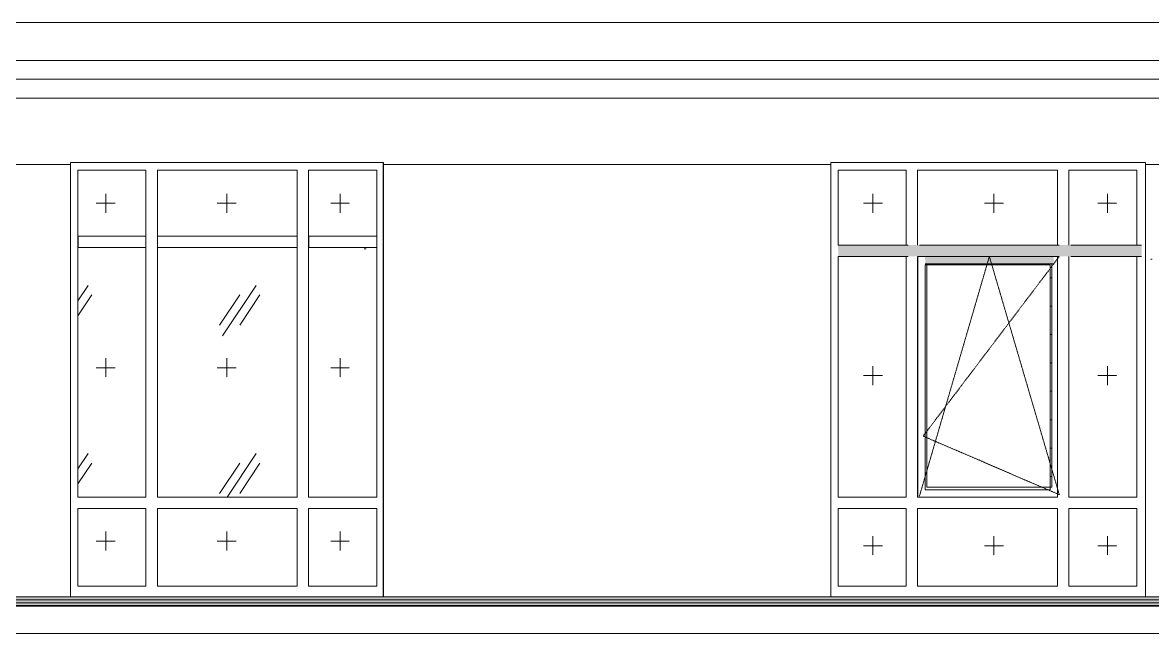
# Model space of a CAD drawing. Header units: millimetres. Extents: x -3929 to 624051, y 52832 to 514950.
# Drawn here: x 505219 to 511194, y 125316 to 128546 of the extents above; entities that cross this region are included whole.
import ezdxf

# ---------------------------------------------------------------- set-up
doc = ezdxf.new("R2010")
doc.units = ezdxf.units.MM
doc.linetypes.add('ADSK_Штриховая_ш3 п1_5', pattern=[4.5, 3, -1.5])
for name, color, linetype, lineweight in [('Крыша', 7, 'Continuous', 9), ('Ограждение', 7, 'Continuous', 9), ('Окна', 7, 'Continuous', 9), ('Стены внутренние', 7, 'Continuous', 18), ('Стены наружные', 7, 'Continuous', 18), ('Узлы', 7, 'Continuous', 18)]:
    doc.layers.add(name, color=color, linetype=linetype, lineweight=lineweight)
doc.layers.add('Линии', color=7, linetype='Continuous', lineweight=9, true_color=0x00a600)
pattern_1 = [(236.31, (9509.9, 8922.3), (-888.997, -1777.9957), [320.53, -2884.79]), (236.31, (9527.68, 8868.96), (-888.997, -1777.9957), [192.32, -3013.003]), (236.31, (9421, 8868.96), (-888.997, -1777.9957), [192.32, -3013.003])]

# ---------------------------------------------------------------- blocks, each defined once
blk = doc.blocks.new('окно трехпол с фрамугой - 1700-2320_h_ _нов_ ОК-26 Е30-4648263-Разрез 2-2')
at = {"layer": 'Окна'}
h = blk.add_hatch(dxfattribs=at)
h.set_pattern_fill('FP_14', color=256, style=0, pattern_type=2)
h.set_pattern_definition(pattern_1)
h.paths.add_polyline_path([(21788.5, 13290), (22140.7, 13290), (22140.7, 14610), (21781.7, 14610), (21781.7, 14670), (22140.7, 14670), (22140.7, 15020), (21780.8, 15020), (21780.8, 13290)])
h = blk.add_hatch(dxfattribs=at)
h.set_pattern_fill('FP_14', color=256, style=0, pattern_type=2)
h.set_pattern_definition(pattern_1)
h.paths.add_polyline_path([(22250.5, 13290), (22940.7, 13290), (22940.7, 14610), (22201.7, 14610), (22201.7, 14670), (22940.7, 14670), (22940.7, 15020), (22200.8, 15020), (22200.8, 13290)])
h = blk.add_hatch(dxfattribs=at)
h.set_pattern_fill('FP_14', color=256, style=0, pattern_type=2)
h.set_pattern_definition(pattern_1)
h.paths.add_polyline_path([(21780.8, 12820), (22140.7, 12820), (22140.7, 13230), (21780.8, 13230), (21780.8, 12840.7)])
h = blk.add_hatch(dxfattribs=at)
h.set_pattern_fill('FP_14', color=256, style=0, pattern_type=2)
h.set_pattern_definition(pattern_1)
h.paths.add_polyline_path([(22200.8, 12820), (22940.7, 12820), (22940.7, 13230), (22200.8, 13230), (22200.8, 12828.6)])
for p, q in [((22140.8, 15020), (21780.8, 15020)), ((21780.8, 15020), (21780.8, 13290)), ((22140.7, 14669.8), (22140.7, 15020)), ((22140.8, 13290), (22140.8, 15020)), ((22940.8, 15020), (22200.8, 15020)), ((22200.8, 13290), (22200.8, 15020)), ((22940.7, 14669.9), (22940.7, 15020)), ((22940.8, 13290), (22940.8, 15020)), ((23360.8, 15020), (23000.8, 15020)), ((23000.8, 13290), (23000.8, 15020)), ((23360.7, 14669.8), (23360.7, 15020)), ((23360.8, 13290), (23360.8, 15020)), ((22140.7, 13290), (22140.7, 14610)), ((22940.7, 13290), (22940.7, 14610)), ((23360.7, 13290), (23360.7, 14610)), ((22140.8, 13290), (21780.8, 13290)), ((22940.8, 13290), (22200.8, 13290)), ((23360.8, 13290), (23000.8, 13290)), ((22140.8, 13230), (21780.8, 13230)), ((21780.8, 13230), (21780.8, 12820)), ((22140.7, 12820), (22140.7, 13230)), ((22140.8, 12820), (22140.8, 13230)), ((22940.8, 13230), (22200.8, 13230)), ((22200.8, 12820), (22200.8, 13230)), ((22940.7, 12820), (22940.7, 13230)), ((22940.8, 12820), (22940.8, 13230)), ((23360.8, 13230), (23000.8, 13230)), ((23000.8, 12820), (23000.8, 13230)), ((23360.7, 12820), (23360.7, 13230)), ((23360.8, 12820), (23360.8, 13230)), ((21780.8, 12820), (22140.8, 12820)), ((22200.8, 12820), (22940.8, 12820)), ((23000.8, 12820), (23360.8, 12820))]:
    blk.add_line(p, q, dxfattribs=at)
blk = doc.blocks.new('окно трехпол с фрамугой - 1700-2320_h_ _нов_-4648254-Разрез 2-2')
at = {"layer": 'Окна'}
for p, q in [((26160.7, 15020), (25800.7, 15020)), ((25800.7, 15020), (25800.7, 14623.5)), ((26160.6, 14623.5), (26160.6, 15020)), ((26160.7, 14623.5), (26160.7, 15020)), ((26960.7, 15020), (26220.7, 15020)), ((26220.7, 14623.5), (26220.7, 15020)), ((26960.6, 14623.5), (26960.6, 15020)), ((26960.7, 14623.5), (26960.7, 15020)), ((27380.7, 15020), (27020.7, 15020)), ((27020.7, 14623.5), (27020.7, 15020)), ((27380.6, 14623.5), (27380.6, 15020)), ((27380.7, 14623.5), (27380.7, 15020)), ((25800.7, 14563.5), (25800.7, 13290)), ((26160.6, 13290), (26160.6, 14563.5)), ((26160.7, 13290), (26160.7, 14563.5)), ((26220.7, 13290), (26220.7, 14563.5)), ((26960.7, 13290), (26960.7, 14563.5)), ((27020.7, 13290), (27020.7, 14563.5)), ((27380.6, 13290), (27380.6, 14563.5)), ((27380.7, 13290), (27380.7, 14563.5)), ((26160.7, 13290), (25800.7, 13290)), ((26960.7, 13290), (26220.7, 13290)), ((27380.7, 13290), (27020.7, 13290)), ((26160.7, 13230), (25800.7, 13230)), ((25800.7, 13230), (25800.7, 12820)), ((26160.6, 12820), (26160.6, 13230)), ((26160.7, 12820), (26160.7, 13230)), ((26960.7, 13230), (26220.7, 13230)), ((26220.7, 12820), (26220.7, 13230)), ((26960.6, 12820), (26960.6, 13230)), ((26960.7, 12820), (26960.7, 13230)), ((27380.7, 13230), (27020.7, 13230)), ((27020.7, 12820), (27020.7, 13230)), ((27380.6, 12820), (27380.6, 13230)), ((27380.7, 12820), (27380.7, 13230)), ((25800.7, 12820), (26160.7, 12820)), ((26220.7, 12820), (26960.7, 12820)), ((27020.7, 12820), (27380.7, 12820))]:
    blk.add_line(p, q, dxfattribs=at)
blk = doc.blocks.new('Окна 197 - Окна 188-2785451-Разрез 2-2')
at = {"layer": 'Окна'}
for p, q in [((26221.6, 13290), (26221.6, 14562.5)), ((26221.6, 14562.5), (26221.7, 14562.5)), ((26260.7, 14562.5), (26221.7, 14562.5)), ((26221.7, 14562.5), (26221.7, 13290)), ((26261.7, 13330), (26261.7, 14518.6)), ((26261.7, 14518.6), (26921.7, 14518.6)), ((26921.6, 13330), (26921.6, 14518.6)), ((26921.7, 14518.6), (26921.7, 13330)), ((26960.7, 14562.5), (26940.7, 14562.5)), ((26921.7, 13330), (26261.7, 13330))]:
    blk.add_line(p, q, dxfattribs=at)
blk = doc.blocks.new('Окна 202 - Окна 188-2790116-Разрез 2-2')
at = {"layer": 'Окна'}
for p, q in [((21781.6, 14610), (21781.6, 14670)), ((21781.6, 14670), (21781.7, 14670)), ((22140.8, 14670), (21781.7, 14670)), ((21781.7, 14670), (21781.7, 14610)), ((22201.6, 14610), (22201.6, 14670)), ((22201.6, 14670), (22201.7, 14670)), ((22940.8, 14670), (22201.7, 14670)), ((22201.7, 14670), (22201.7, 14610)), ((23001.6, 14610), (23001.6, 14670)), ((23001.6, 14670), (23001.7, 14670)), ((23360.8, 14670), (23001.7, 14670)), ((23001.7, 14670), (23001.7, 14610)), ((21781.6, 14610), (21781.7, 14610)), ((21781.7, 14610), (22140.8, 14610)), ((22201.6, 14610), (22201.7, 14610)), ((22201.7, 14610), (22940.8, 14610)), ((23001.6, 14610), (23001.7, 14610)), ((23001.7, 14610), (23360.8, 14610))]:
    blk.add_line(p, q, dxfattribs=at)
blk = doc.blocks.new('Ограждение - Ограждение-4662863-Разрез 2-2')
at = {"layer": 'Ограждение', "true_color": 0x373f43}
h = blk.add_hatch(color=149, dxfattribs=at)
h.paths.add_polyline_path([(43425.3, 12747.1), (43446.3, 12747.1), (43446.3, 12763.7), (43136.1, 12763.7), (43136.1, 12747.1), (43414.3, 12747.1)])
h.paths.add_polyline_path([(20796.2, 12747.1), (20992.5, 12747.1), (20992.5, 12763.7), (20796.2, 12763.7)])
h.paths.add_polyline_path([(43036.1, 12747.1), (43036.1, 12763.7), (28381.7, 12763.7), (28381.7, 12747.1), (42973.4, 12747.1)])
h.paths.add_polyline_path([(21092.5, 12747.1), (28281.7, 12747.1), (28281.7, 12763.7), (21092.5, 12763.7)])
h = blk.add_hatch(color=149, dxfattribs=at)
h.paths.add_polyline_path([(43537.5, 12730.9), (43444.9, 12747.1), (43136.1, 12747.1), (43136.1, 12730.9), (43524.5, 12730.9)])
h.paths.add_polyline_path([(29772.2, 12730.9), (43036.1, 12730.9), (43036.1, 12747.1), (28381.7, 12747.1), (28381.7, 12730.9), (29746, 12730.9)])
h.paths.add_polyline_path([(20888, 12730.9), (20992.5, 12730.9), (20992.5, 12747.1), (20800.4, 12746.3), (20886.9, 12731.1)])
h.paths.add_polyline_path([(21092.5, 12730.9), (28281.7, 12730.9), (28281.7, 12747.1), (21092.5, 12747.1)])
h = blk.add_hatch(color=149, dxfattribs=at)
h.paths.add_polyline_path([(35477.9, 12718.4), (43036.1, 12718.4), (43036.1, 12730.9), (28381.7, 12730), (28381.7, 12718.4), (35475.5, 12718.4)])
h.paths.add_polyline_path([(20888, 12718.4), (20992.5, 12718.4), (20992.5, 12730.9), (20887.7, 12730), (20883.7, 12718.4), (20886.7, 12718.4)])
h.paths.add_polyline_path([(43425.3, 12718.4), (43533.2, 12718.4), (43537.4, 12730.9), (43136.1, 12730), (43136.1, 12718.4), (43414.3, 12718.4)])
h.paths.add_polyline_path([(21092.5, 12718.4), (28281.7, 12718.4), (28281.7, 12730.9), (21092.5, 12730)])
h = blk.add_hatch(color=149, dxfattribs=at)
h.paths.add_polyline_path([(43537.4, 12716.9), (43533.2, 12718.4), (43136.1, 12718.4), (43136.1, 12716.9), (43532.6, 12716.9)])
h.paths.add_polyline_path([(20888, 12716.9), (20992.5, 12716.9), (20992.5, 12718.4), (20887, 12717.3)])
h.paths.add_polyline_path([(21092.5, 12716.9), (28281.7, 12716.9), (28281.7, 12718.4), (21092.5, 12718.4)])
h.paths.add_polyline_path([(43036.1, 12716.9), (43036.1, 12718.4), (28381.7, 12718.4), (28381.7, 12716.9), (42973.4, 12716.9)])
h = blk.add_hatch(color=149, dxfattribs=at)
h.paths.add_polyline_path([(31399.4, 12714.1), (43036.1, 12714.1), (43036.1, 12716.9), (28381.7, 12716.9), (28381.7, 12714.1), (31375.4, 12714.1)])
h.paths.add_polyline_path([(20927.7, 12714.1), (20992.5, 12714.1), (20992.5, 12716.9), (20888, 12716.9), (20887, 12714.1)])
h.paths.add_polyline_path([(43536.5, 12714.1), (43537.4, 12716.9), (43136.1, 12716.9), (43136.1, 12714.1), (43524.5, 12714.1)])
h.paths.add_polyline_path([(21092.5, 12714.1), (28281.7, 12714.1), (28281.7, 12716.9), (21092.5, 12716.9)])
at = {"layer": 'Ограждение'}
for p, q in [((28281.7, 12763.7), (21092.5, 12763.7)), ((21092.5, 12747.1), (28281.7, 12747.1)), ((28281.7, 12730.9), (21092.5, 12730.9)), ((28281.7, 12718.4), (21092.5, 12718.4)), ((28281.7, 12716.9), (21092.5, 12716.9)), ((28281.7, 12714.1), (21092.5, 12714.1))]:
    blk.add_line(p, q, dxfattribs=at)

msp = doc.modelspace()

# ---------------------------------------------------------------- hatches: boundary and pattern name
at = {"layer": 'Узлы', "lineweight": 5, "true_color": 0xffffff}
for points in [[(510691.834, 127309.385), (511136.829, 127309.385), (511136.829, 127369.385), (509531.829, 127369.385), (509532.829, 127309.385), (510691.814, 127309.385)], [(510657.263, 127269.385), (510671.829, 127269.385), (510671.829, 127309.385), (509991.829, 127308.385), (509992.823, 127269.385), (510652.814, 127269.385)]]:
    msp.add_hatch(color=7, dxfattribs=at).paths.add_polyline_path(points)
at = {"layer": 'Узлы', "lineweight": 5, "true_color": 0x494949}
h = msp.add_hatch(dxfattribs=at)
h.set_pattern_fill('FP_21', color=251, style=0, pattern_type=2)
h.set_pattern_definition([(0, (492818.01, 121045.93), (0, 150), []), (90, (492818.01, 121045.93), (-150, 9e-15), [])])
h.paths.add_polyline_path([(510652.814, 126089.372), (510661.829, 126089.372), (510661.829, 127269.385), (510001.829, 127269.385), (510001.829, 127264.504), (510652.733, 127264.415), (510652.733, 126089.372)])

# ---------------------------------------------------------------- linework, layer by layer
at = {"layer": 'Крыша'}
msp.add_line((504898.637, 128545.933), (511972.156, 128545.933), dxfattribs=at)
at = {"layer": 'Линии', "color": 7, "linetype": 'ADSK_Штриховая_ш3 п1_5', "lineweight": 5}
for p, q in [((505658.807, 127640.424), (505658.807, 127540.424)), ((506298.807, 127640.424), (506298.807, 127540.424)), ((506898.807, 127640.424), (506898.807, 127540.424)), ((509716.096, 127640.424), (509716.096, 127540.424)), ((510356.096, 127640.424), (510356.096, 127540.424)), ((510956.096, 127640.424), (510956.096, 127540.424)), ((505608.807, 127590.424), (505708.807, 127590.424)), ((506248.807, 127590.424), (506348.807, 127590.424)), ((506848.807, 127590.424), (506948.807, 127590.424)), ((509666.096, 127590.424), (509766.096, 127590.424)), ((510306.096, 127590.424), (510406.096, 127590.424)), ((510906.096, 127590.424), (511006.096, 127590.424)), ((509961.829, 126040.813), (510331.829, 127309.385)), ((510701.829, 127309.385), (509981.829, 126359.385)), ((510331.829, 127309.385), (510701.829, 126049.385)), ((505658.807, 126770.744), (505658.807, 126670.744)), ((506298.807, 126770.744), (506298.807, 126670.744)), ((506898.807, 126770.744), (506898.807, 126670.744)), ((509716.096, 126729.385), (509716.096, 126629.385)), ((510956.096, 126729.385), (510956.096, 126629.385)), ((505608.807, 126720.744), (505708.807, 126720.744)), ((506248.807, 126720.744), (506348.807, 126720.744)), ((506848.807, 126720.744), (506948.807, 126720.744)), ((509666.096, 126679.385), (509766.096, 126679.385)), ((510906.096, 126679.385), (511006.096, 126679.385)), ((509981.829, 126359.385), (510701.829, 126049.385)), ((505658.807, 125854.421), (505658.807, 125754.421)), ((506298.807, 125854.421), (506298.807, 125754.421)), ((506898.807, 125854.421), (506898.807, 125754.421)), ((509716.096, 125829.385), (509716.096, 125729.385)), ((510356.096, 125829.385), (510356.096, 125729.385)), ((510956.096, 125829.385), (510956.096, 125729.385)), ((505608.807, 125804.421), (505708.807, 125804.421)), ((506248.807, 125804.421), (506348.807, 125804.421)), ((506848.807, 125804.421), (506948.807, 125804.421)), ((509666.096, 125779.385), (509766.096, 125779.385)), ((510306.096, 125779.385), (510406.096, 125779.385)), ((510906.096, 125779.385), (511006.096, 125779.385))]:
    msp.add_line(p, q, dxfattribs=at)
at = {"layer": 'Линии', "color": 7, "linetype": 'ADSK_Штриховая_ш3 п1_5'}
for p, q in [((507036.337, 127349.504), (507026.337, 127349.504)), ((511193.626, 127294.385), (511183.626, 127294.385))]:
    msp.add_line(p, q, dxfattribs=at)
at = {"layer": 'Линии', "color": 7}
for p, q in [((509901.829, 127369.385), (509531.829, 127369.385)), ((510701.829, 127369.385), (509961.829, 127369.385)), ((511136.829, 127369.385), (510761.829, 127369.385)), ((509531.829, 127309.385), (509901.829, 127309.385)), ((509961.829, 127309.385), (509991.829, 127309.385)), ((510671.829, 127309.385), (509991.829, 127309.385)), ((509991.829, 127269.385), (510671.829, 127269.385)), ((510001.829, 127269.385), (510001.829, 126089.372)), ((510661.829, 126089.372), (510661.829, 127269.385)), ((510671.829, 127309.385), (510701.829, 127309.385)), ((510761.829, 127309.385), (511136.829, 127309.385)), ((510001.829, 126089.372), (510661.829, 126089.372))]:
    msp.add_line(p, q, dxfattribs=at)
at = {"layer": 'Стены внутренние'}
for p, q in [((507126.884, 127805.933), (507126.884, 125509.624)), ((511156.828, 127805.933), (511156.828, 125509.624)), ((511157.438, 127805.933), (511157.438, 125509.624)), ((507127.494, 127795.933), (507127.494, 125509.624))]:
    msp.add_line(p, q, dxfattribs=at)
at = {"layer": 'Стены наружные'}
for p, q in [((504871.36, 128345.933), (512013.738, 128345.933)), ((504932.88, 128245.933), (512013.616, 128245.933)), ((504826.2, 128145.933), (512012.97, 128145.933)), ((505473.4, 127795.933), (505473.4, 127805.933)), ((505473.4, 127805.933), (507127.524, 127805.933)), ((507127.423, 127795.933), (507127.423, 127805.933)), ((507127.524, 127805.933), (507127.524, 127795.933)), ((509493.442, 127795.933), (509493.442, 127805.933)), ((509493.442, 127805.933), (511157.809, 127805.933)), ((511157.707, 127795.933), (511157.707, 127805.933)), ((511157.809, 127805.933), (511157.809, 127795.933)), ((504823.637, 127795.933), (505473.4, 127795.933)), ((505473.379, 125509.624), (505473.379, 127795.933)), ((507127.423, 127795.933), (509493.442, 127795.933)), ((507128.256, 127795.933), (507128.256, 125509.624)), ((507128.358, 127795.933), (507128.358, 125509.624)), ((509493.324, 125509.624), (509493.324, 127795.933)), ((511157.707, 127795.933), (512012.83, 127795.933)), ((511158.201, 127795.933), (511158.201, 125509.624)), ((511158.302, 127795.933), (511158.302, 125509.624)), ((504823.637, 125315.933), (512012.802, 125315.933))]:
    msp.add_line(p, q, dxfattribs=at)

# ---------------------------------------------------------------- block references
at = {"layer": 'Ограждение'}
msp.add_blockref('Ограждение - Ограждение-4662863-Разрез 2-2', (483731.112, 112745.933), dxfattribs=at)
at = {"layer": 'Окна'}
for name in ['окно трехпол с фрамугой - 1700-2320_h_ _нов_ ОК-26 Е30-4648263-Разрез 2-2', 'окно трехпол с фрамугой - 1700-2320_h_ _нов_-4648254-Разрез 2-2', 'Окна 202 - Окна 188-2790116-Разрез 2-2', 'Окна 197 - Окна 188-2785451-Разрез 2-2']:
    msp.add_blockref(name, (483731.112, 112745.933), dxfattribs=at)

doc.saveas('drawing.dxf')
